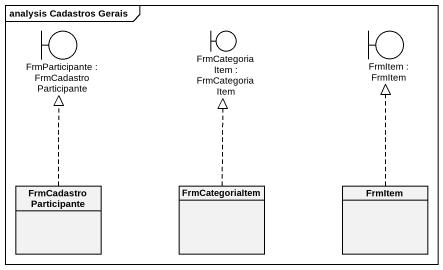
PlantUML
@startuml
mainframe analysis Cadastros Gerais
allowmixing
hide circle
hide empty members
boundary "FrmParticipante : FrmCadastroParticipante" as FrmParticipante
boundary "FrmCategoriaItem : FrmCategoriaItem" as FrmCategoriaItem
boundary "FrmItem : FrmItem" as FrmItem
class FrmCadastroParticipante
class "FrmCategoriaItem" as FrmCategoriaItem_2
class "FrmItem" as FrmItem_2
FrmCadastroParticipante .up.|> FrmParticipante
FrmCategoriaItem_2 .up.|> FrmCategoriaItem
FrmItem_2 .up.|> FrmItem
@enduml
